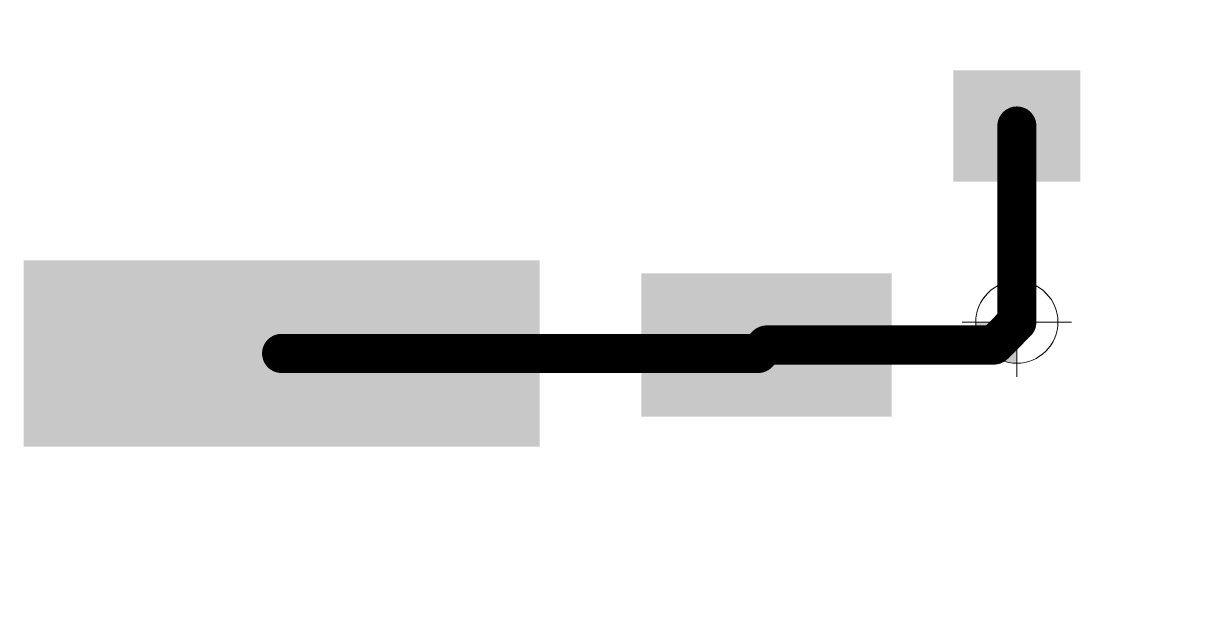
# Paper-space layout 'Layout1' of a CAD drawing. Header units: millimetres. Extents: x 0 to 841, y 0 to 594.
# Drawn here: x 191.06 to 206.08, y 471.25 to 478.88 of the extents above; entities that cross this region are included whole.
import ezdxf

# ---------------------------------------------------------------- set-up
doc = ezdxf.new("R2010")
doc.units = ezdxf.units.MM
doc.layers.get('0').update_dxf_attribs({"lineweight": 50})
for name, color, linetype in [('PDF _Геометрия', 7, 'Continuous'), ('PDF _Сплошная заливка', 7, 'Continuous'), ('TopLayer', 1, 'Continuous')]:
    doc.layers.add(name, color=color, linetype=linetype)

psp = doc.layouts.get("Layout1")

# ---------------------------------------------------------------- hatches: boundary and pattern name
h = psp.add_hatch()
h.set_pattern_fill('ANSI31', color=256, scale=2)
h.set_pattern_definition([(45, (-3061.267459578282, -2336.674674625523), (-4.490128060534577, 4.490128060534577), [])])
h.paths.add_polyline_path([(263.0122402513912, 501.6285116178269), (263.0122402513912, 502.5205088178268), (262.9042394513913, 502.5205088178268), (262.9042394513913, 503.0545082578269), (265.0122362513912, 503.0545082578269), (265.0122362513912, 503.5625082578267), (262.9042394513913, 503.5625082578267), (262.9042394513913, 504.0965076978268), (263.0122402513912, 504.0965076978268), (263.0122402513912, 504.8445580178268), (262.762233131391, 505.0116087378269), (261.7122377713908, 504.5766845378266), (260.4876529713911, 505.0839225378268), (260.3492382113909, 505.4180849378267), (260.099241251391, 505.4180849378267), (259.8467449313912, 504.8085052578267), (260.1557460913909, 504.0625072578268), (258.9558172869197, 504.0625072578268, -0.1097177035820696), (259.0122330113909, 503.8085072578269, -0.1097177035822812), (258.9558172869197, 503.5545072578266), (260.1557460913909, 503.5545072578266), (259.7194807713909, 502.5012606978266), (258.6662342113909, 502.064995377827), (258.6662342113909, 503.2649241822983, -0.2221091514610513), (258.1582342113911, 503.2649241822983), (258.1582342113911, 502.064995377827), (257.4122311313909, 502.3739965378268), (256.666233131391, 502.064995377827), (256.666233131391, 503.2649241822983, -0.2221091514610513), (256.1582331313912, 503.2649241822983), (256.1582331313912, 502.064995377827), (255.4122351313908, 502.3739965378268), (254.666237131391, 502.064995377827), (254.666237131391, 503.2649241822983, -0.2221091514610513), (254.1582371313912, 503.2649241822983), (254.1582371313912, 502.064995377827), (253.1049905713912, 502.5012606978266), (252.6687252513912, 503.5545072578266), (253.8686540558624, 503.5545072578266, -0.1097177035822812), (253.8122383313912, 503.8085072578269, -0.1097177035820696), (253.8686540558624, 504.0625072578268), (252.6687252513912, 504.0625072578268), (252.9777264113909, 504.8085052578267), (252.6687252513912, 505.554508337827), (253.8686540558624, 505.554508337827, -0.1097177035820696), (253.8122383313912, 505.8085083378269, -0.1097177035820696), (253.8686540558624, 506.0625083378268), (252.6687252513912, 506.0625083378268), (252.8971220513909, 506.6139118578267), (252.8687858113913, 506.6563196978268), (252.5866730913908, 506.6285371778267), (252.2368236513912, 505.7839211378268), (251.012238851391, 505.2766831378267), (250.219713131391, 505.6049578178267), (249.9202369713912, 505.6049578178267), (249.9202369713912, 505.5625093378267), (247.8122401713908, 505.5625093378267), (247.8122401713908, 505.0545093378269), (249.9202369713912, 505.0545093378269), (249.9202369713912, 504.5205098978267), (249.8122361713909, 504.5205098978267), (249.8122361713909, 502.6285096178267), (249.8122361713909, 500.6285085378267), (249.8122361713909, 499.628510537827), (247.8690955313909, 499.628510537827), (247.8122401713908, 499.6049596578268), (247.4122409713909, 499.6049596578268), (247.4122409713909, 496.8085060178269), (250.208689531391, 496.8085060178269), (250.208689531391, 497.2085102978267), (250.2322404113911, 497.2653656578268), (250.2322404113911, 499.2085062978267), (262.5922360113909, 499.2085062978267), (262.5922360113909, 497.2653656578268), (262.6157868913911, 497.2085102978267), (262.6157868913911, 496.8085060178269), (265.412240531391, 496.8085060178269), (265.412240531391, 499.6049596578268), (265.0122362513912, 499.6049596578268), (264.9553808913911, 499.628510537827), (263.0122402513912, 499.628510537827)])
h.paths.add_polyline_path([(263.0122402513912, 511.9885061378268), (264.9553808913911, 511.9885061378268), (265.0122362513912, 512.0120570178269), (265.412240531391, 512.0120570178269), (265.412240531391, 512.2962372978268), (265.2043720113911, 512.435129577827), (264.9582307713908, 512.3331739778268), (263.7336459713911, 512.8404119778265), (263.2264079713909, 514.0649967778268), (263.4482769713909, 514.600642137827), (263.3093846913912, 514.8085106578269), (262.6157868913911, 514.8085106578269), (262.6157868913911, 514.408506377827), (262.5922360113909, 514.351651017827), (262.5922360113909, 512.4085103778266), (258.7002397313909, 512.4085103778266), (258.7002397313909, 512.3005095778267), (258.1662352113913, 512.3005095778267), (258.1662352113913, 514.4085012978267), (257.658235211391, 514.4085012978267), (257.658235211391, 512.3005095778267), (257.6157867313909, 512.3005095778267), (257.6157867313909, 512.0010334178269), (257.944061411391, 511.2085076978269), (257.4368234113913, 509.9839228978267), (256.8319528913912, 509.7333772978268), (256.8319528913912, 509.4833803378269), (257.4122311313909, 509.243020137827), (258.1582342113911, 509.5520212978267), (258.1582342113911, 508.3520924933555, -0.2221091514610513), (258.6662342113909, 508.3520924933555), (258.6662342113909, 509.5520212978267), (259.7194807713909, 509.1157559778267), (260.1557460913909, 508.0625094178267), (258.9558172869197, 508.0625094178267, -0.1097177035820696), (259.0122330113909, 507.8085094178268, -0.1097177035820696), (258.9558172869197, 507.5545094178269), (260.1557460913909, 507.5545094178269), (259.904910931391, 506.9489378578269), (259.947400051391, 506.8820901378267), (260.2281106913911, 506.9065046178266), (260.4876529713911, 507.5330921378268), (261.7122377713908, 508.0403301378269), (262.7622382113909, 507.6054059378266), (262.7831017713911, 507.6073363378268), (263.0122402513912, 507.7724566578268), (263.0122402513912, 509.6285108578268)])
h.paths.add_polyline_path([(254.4804158113911, 511.2085076978269), (254.891372571391, 512.2006418578267), (254.7524752113909, 512.4085103778266), (250.2322404113911, 512.4085103778266), (250.2322404113911, 514.351651017827), (250.208689531391, 514.408506377827), (250.208689531391, 514.8085106578269), (247.4122409713909, 514.8085106578269), (247.4122409713909, 512.0120570178269), (247.8122401713908, 512.0120570178269), (247.8690955313909, 511.9885061378268), (249.8122361713909, 511.9885061378268), (249.8122361713909, 509.6285108578268), (249.8122361713909, 508.4682693378268), (250.0201046913912, 508.3293719778267), (251.012238851391, 508.740328737827), (252.2368236513912, 508.2330907378268), (252.3528000513911, 507.9530963778266), (252.6234014913912, 507.9530963778266), (253.1049905713912, 509.1157559778267), (254.1582371313912, 509.5520212978267), (254.1582371313912, 508.3520924933555, -0.2221091514610513), (254.666237131391, 508.3520924933555), (254.666237131391, 509.5520212978267), (255.4122351313908, 509.243020137827), (255.7925188513909, 509.4005407778268), (255.7925188513909, 509.6505377378267), (254.9876538113908, 509.9839228978267)])
h.paths.add_polyline_path([(203.958225771391, 381.5742686178269), (203.6412032913909, 382.3396366578268), (203.958225771391, 383.1050046978266), (204.7235938113909, 383.4220271778267), (206.2617720913909, 383.4220271778267), (206.2617720913909, 383.7972461378267), (204.7235938113909, 383.7972461378267), (203.958225771391, 384.1142686178268), (203.6412032913909, 384.8796366578267), (203.958225771391, 385.6450046978266), (204.7235938113909, 385.9620271778267), (206.2617720913909, 385.9620271778267), (206.2617720913909, 386.3372461378267), (204.7235938113909, 386.3372461378267), (203.958225771391, 386.6542686178268), (203.6412032913909, 387.4196366578267), (203.958225771391, 388.1850046978266), (204.7235938113909, 388.5020271778267), (206.2617720913909, 388.5020271778267), (206.2617720913909, 388.8772461378267), (204.7235938113909, 388.8772461378267), (203.958225771391, 389.1942686178268), (203.6412032913909, 389.9596366578266), (203.958225771391, 390.725004697827), (204.7235938113909, 391.0420271778266), (206.2617720913909, 391.0420271778266), (206.2617720913909, 391.4172461378266), (204.7235938113909, 391.4172461378266), (203.958225771391, 391.7342686178267), (203.6412032913909, 392.4996366578266), (203.958225771391, 393.265004697827), (204.7235938113909, 393.5820271778266), (206.2617720913909, 393.5820271778266), (206.2617720913909, 393.957246137827), (204.7235938113909, 393.957246137827), (203.958225771391, 394.2742686178267), (203.9326174913908, 394.3360871378268), (203.783590611391, 394.3360871378268), (203.2861062113911, 394.5421522578267), (202.6607480513912, 395.1675104178266), (202.4546829313908, 395.6649948178269), (202.4546829313908, 398.6649989778266), (196.5697162913912, 398.6649989778266), (196.5199881713911, 398.4149969378268), (196.6889642113911, 398.3450046978269), (197.0059866913912, 397.579636657827), (196.6889642113911, 396.8142686178267), (195.9235961713912, 396.497246137827), (194.2617706913911, 396.497246137827), (194.2617706913911, 396.2389281378269), (194.719590451391, 396.2389281378269), (194.719590451391, 395.0396366578266), (194.8117332872202, 395.0396366578266, -0.1699659462996923), (194.8654729495252, 395.102359279686, -0.7665071905786159), (195.098594011391, 395.0396366578266), (195.623596771391, 395.0396366578266, -0.2579331722844079), (195.7639682937056, 395.2936417378269), (195.2275904513913, 395.2936417378269), (195.2275904513913, 396.2389281378269), (195.9235961713912, 396.2389281378269), (196.7716208913912, 395.8876613778266), (197.0176757713912, 395.2936417378269), (196.0832240490763, 395.2936417378269, -0.2579331722844079), (196.2235955713909, 395.0396366578266, -0.2579162025869547), (196.0832402148581, 394.7856417378266), (197.0176808513911, 394.7856417378266), (196.7716208913912, 394.191611937827), (195.9235961713912, 393.8403451778267), (195.2275904513913, 393.8403451778267), (195.2275904513913, 394.7856417378266), (195.7639521279239, 394.7856417378266, -0.2579162025869743), (195.623596771391, 395.0396366578266), (195.098594011391, 395.0396366578266, -0.2673960152931364), (195.0363181532557, 394.931514075965, -0.7665071905690961), (194.8031970913912, 394.9942366978266), (194.719590451391, 394.9942366978266), (194.719590451391, 393.8403451778267), (194.2617706913911, 393.8403451778267), (194.2617706913911, 393.5820271778266), (195.9235961713912, 393.5820271778266), (196.6889642113911, 393.265004697827), (197.0059866913912, 392.4996366578266), (196.6889642113911, 391.7342686178267), (195.9235961713912, 391.4172461378266), (194.2617706913911, 391.4172461378266), (194.2617706913911, 391.0420271778266), (195.9235961713912, 391.0420271778266), (196.6889642113911, 390.725004697827), (197.0059866913912, 389.9596366578266), (196.6889642113911, 389.1942686178268), (195.9235961713912, 388.8772461378267), (194.2617706913911, 388.8772461378267), (194.2617706913911, 388.5020271778267), (195.9235961713912, 388.5020271778267), (196.6889642113911, 388.1850046978266), (197.0059866913912, 387.4196366578267), (196.6889642113911, 386.6542686178268), (195.9235961713912, 386.3372461378267), (194.2617706913911, 386.3372461378267), (194.2617706913911, 385.9620271778267), (195.9235961713912, 385.9620271778267), (196.6889642113911, 385.6450046978266), (197.0059866913912, 384.8796366578267), (196.6889642113911, 384.1142686178268), (195.9235961713912, 383.7972461378267), (194.2617706913911, 383.7972461378267), (194.2617706913911, 383.4220271778267), (195.9235961713912, 383.4220271778267), (196.6889642113911, 383.1050046978266), (197.0059866913912, 382.3396366578268), (196.6889642113911, 381.5742686178269), (195.9235961713912, 381.2572461378268), (194.2617706913911, 381.2572461378268), (194.2617706913911, 380.8820271778268), (195.9235961713912, 380.8820271778268), (196.6889642113911, 380.5650046978267), (197.0059866913912, 379.7996366578268), (196.6889642113911, 379.0342686178269), (196.4010247313909, 378.9150003778268), (196.4507528513909, 378.664998337827), (200.5235971313909, 378.664998337827), (200.5235971313909, 379.5746282178266, -0.4142135623725622), (200.3985986513912, 379.6996266978267, -1), (200.6485956113911, 379.6996266978267, -0.4142135623736279), (200.5235971313909, 379.5746282178266), (200.5235971313909, 378.664998337827), (204.1964371313911, 378.664998337827), (204.2461652513912, 378.9150003778268), (203.958225771391, 379.0342686178269), (203.6412032913909, 379.7996366578268), (203.958225771391, 380.5650046978267), (204.6994434913909, 380.8720246578268), (204.6994434913909, 381.2672486578267)])
h.paths.add_polyline_path([(200.577592451391, 383.1461272978268), (200.577592451391, 384.346056102298, -0.2221091514610513), (200.0695924513911, 384.346056102298), (200.0695924513911, 383.1461272978268), (199.0163458913912, 383.5823926178268), (198.5800805713911, 384.6356391778268), (199.7800093758624, 384.6356391778268, -0.1097177035820697), (199.7235936513912, 384.8896391778267, -0.1097177035820696), (199.7800093758624, 385.1436391778266), (198.5800805713911, 385.1436391778266), (198.8476594113909, 385.7896373778267), (198.5800805713911, 386.4356355778268), (199.7800093758624, 386.4356355778268, -0.1097177035820697), (199.7235936513912, 386.6896355778267, -0.1097177035820696), (199.7800093758624, 386.9436355778266), (198.5800805713911, 386.9436355778266), (198.8890817313909, 387.6896386578269), (198.5800805713911, 388.4356366578268), (199.7800093758624, 388.4356366578268, -0.1097177035820756), (199.7235936513912, 388.6896366578267, -0.1097177035822814), (199.7800093758624, 388.943636657827), (198.5800805713911, 388.943636657827), (198.8476594113909, 389.5896348578267), (198.5800805713911, 390.2356381378268), (199.7800093758624, 390.2356381378268, -0.1097177035820697), (199.7235936513912, 390.4896381378267, -0.1097177035822814), (199.7800093758624, 390.743638137827), (198.5800805713911, 390.743638137827), (198.8476594113909, 391.3896363378267), (198.5800805713911, 392.0356396178267), (199.7800093758624, 392.0356396178267, -0.1097177035820697), (199.7235936513912, 392.2896396178267, -0.1097177035822814), (199.7800093758624, 392.543639617827), (198.5800805713911, 392.543639617827), (199.0163458913912, 393.5968861778269), (200.0695924513911, 394.0331514978266), (200.0695924513911, 392.8332226933553, -0.2221091514610513), (200.577592451391, 392.8332226933553), (200.577592451391, 394.0331514978266), (201.6308390113909, 393.5968861778269), (202.067104331391, 392.543639617827), (200.8671755269197, 392.543639617827, -0.1097177035822814), (200.9235912513909, 392.2896396178267, -0.1097177035820696), (200.8671755269197, 392.0356396178267), (202.067104331391, 392.0356396178267), (201.7995254913913, 391.3896363378267), (202.067104331391, 390.743638137827), (200.8671755269197, 390.743638137827, -0.1097177035822814), (200.9235912513909, 390.4896381378267, -0.1097177035820696), (200.8671755269197, 390.2356381378268), (202.067104331391, 390.2356381378268), (201.7995254913913, 389.5896348578267), (202.067104331391, 388.943636657827), (200.8671755269197, 388.943636657827, -0.1097177035822747), (200.9235912513909, 388.6896366578267, -0.1097177035820696), (200.8671755269197, 388.4356366578268), (202.067104331391, 388.4356366578268), (201.7581031713912, 387.6896386578269), (202.067104331391, 386.9436355778266), (200.8671755269197, 386.9436355778266, -0.1097177035820697), (200.9235912513909, 386.6896355778267, -0.1097177035820696), (200.8671755269197, 386.4356355778268), (202.067104331391, 386.4356355778268), (201.7995254913913, 385.7896373778267), (202.067104331391, 385.1436391778266), (200.8671755269197, 385.1436391778266, -0.1097177035820697), (200.9235912513909, 384.8896391778267, -0.1097177035820696), (200.8671755269197, 384.6356391778268), (202.067104331391, 384.6356391778268), (201.6308390113909, 383.5823926178268)], flags=16)
h.paths.add_polyline_path([(199.973590611391, 384.8896391778267, -1), (200.6735942913911, 384.8896391778267, -1)], flags=0)
h.paths.add_polyline_path([(199.973590611391, 386.6896355778267, -1), (200.6735942913911, 386.6896355778267, -1)], flags=0)
h.paths.add_polyline_path([(199.973590611391, 388.6896366578267, -1), (200.6735942913911, 388.6896366578267, -1)], flags=0)
h.paths.add_polyline_path([(199.973590611391, 390.4896381378267, -1), (200.6735942913911, 390.4896381378267, -1)], flags=0)
h.paths.add_polyline_path([(199.973590611391, 392.2896396178267, -1), (200.6735942913911, 392.2896396178267, -1)], flags=0)
at = {"layer": 'PDF _Сплошная заливка', "transparency": 33554559}
psp.add_hatch(color=7, dxfattribs=at).paths.add_polyline_path([(203.2332245722282, 475.0651075978008, 0.1988478170772881), (203.3869655000335, 474.6938433655419), (203.3869655000335, 474.6938433655419, 0.1988478172252749), (203.7582297322861, 474.5401024377361), (203.7582297322861, 474.5401024377361), (203.7582297322861, 474.5401024377361), (203.7582297322861, 475.0651075978008), (203.7582297322861, 475.0651075978008)])

# ---------------------------------------------------------------- linework, layer by layer
at = {"layer": 'PDF _Геометрия', "lineweight": 9}
for points in [[(203.7580180650966, 474.3651242363039), (203.7580180650966, 475.7649498478486)], [(204.4579308708689, 475.0650370420763), (203.0581052593243, 475.0650370420763)]]:
    psp.add_lwpolyline(points, dxfattribs=at)
psp.add_lwpolyline([(204.282952669445, 475.0650370420763, 0.4143145160251154), (203.7580180650966, 475.5899716464019, 0.4143145162168267), (203.2330834607055, 475.0650370420763, 0.4143145160809767), (203.7580180650966, 474.5401024378239, 0.4143145161187548)], format="xyb", close=True, dxfattribs=at)
at = {"layer": 'TopLayer', "lineweight": 20, "const_width": 0.499999}
for points in [[(203.758231251391, 475.0649934978269), (203.758231251391, 477.5695960578269)], [(203.4658315313909, 474.7725937778268), (203.758231251391, 475.0649934978269)], [(200.450633091391, 474.664994297827), (200.5582325713908, 474.7725937778268)], [(200.5582325713908, 474.7725937778268), (203.4658315313909, 474.7725937778268)], [(194.358229731391, 474.664994297827), (200.450633091391, 474.664994297827)]]:
    psp.add_lwpolyline(points, dxfattribs=at)
at = {"layer": 'TopLayer', "lineweight": 20, "const_width": 0.24999696}
for points in [[(203.6332327713912, 477.5695960578269, 1), (203.8832297313911, 477.5695960578269, 1)], [(203.6332327713912, 475.0649934978269, 1), (203.8832297313911, 475.0649934978269, 1)], [(203.6332327713912, 475.0649934978269, 1), (203.8832297313911, 475.0649934978269, 1)], [(200.4332340913911, 474.7725937778268, 1), (200.683231051391, 474.7725937778268, 1)], [(200.4332340913911, 474.7725937778268, 1), (200.683231051391, 474.7725937778268, 1)], [(203.3408330513912, 474.7725937778268, 1), (203.5908300113911, 474.7725937778268, 1)], [(203.3408330513912, 474.7725937778268, 1), (203.5908300113911, 474.7725937778268, 1)], [(194.2332312513909, 474.664994297827, 1), (194.4832282113912, 474.664994297827, 1)], [(200.3256346113913, 474.664994297827, 1), (200.5756315713911, 474.664994297827, 1)], [(200.3256346113913, 474.664994297827, 1), (200.5756315713911, 474.664994297827, 1)]]:
    psp.add_lwpolyline(points, format="xyb", close=True, dxfattribs=at)
at = {"layer": 'TopLayer', "lineweight": 20}
for points in [[(204.5710312513911, 476.8583960578267), (204.5710312513911, 478.2807960578266), (202.9454312513913, 476.8583960578267), (202.9454312513913, 478.2807960578266)], [(197.6582282113909, 473.4749941378268), (197.6582282113909, 475.8549944578267), (191.0582312513911, 473.4749941378268), (191.0582312513911, 475.8549944578267)], [(202.1584325713911, 473.8581937778267), (202.1584325713911, 475.686993777827), (198.958032571391, 473.8581937778267), (198.958032571391, 475.686993777827)]]:
    psp.add_solid(points, dxfattribs=at)

doc.saveas('drawing.dxf')
